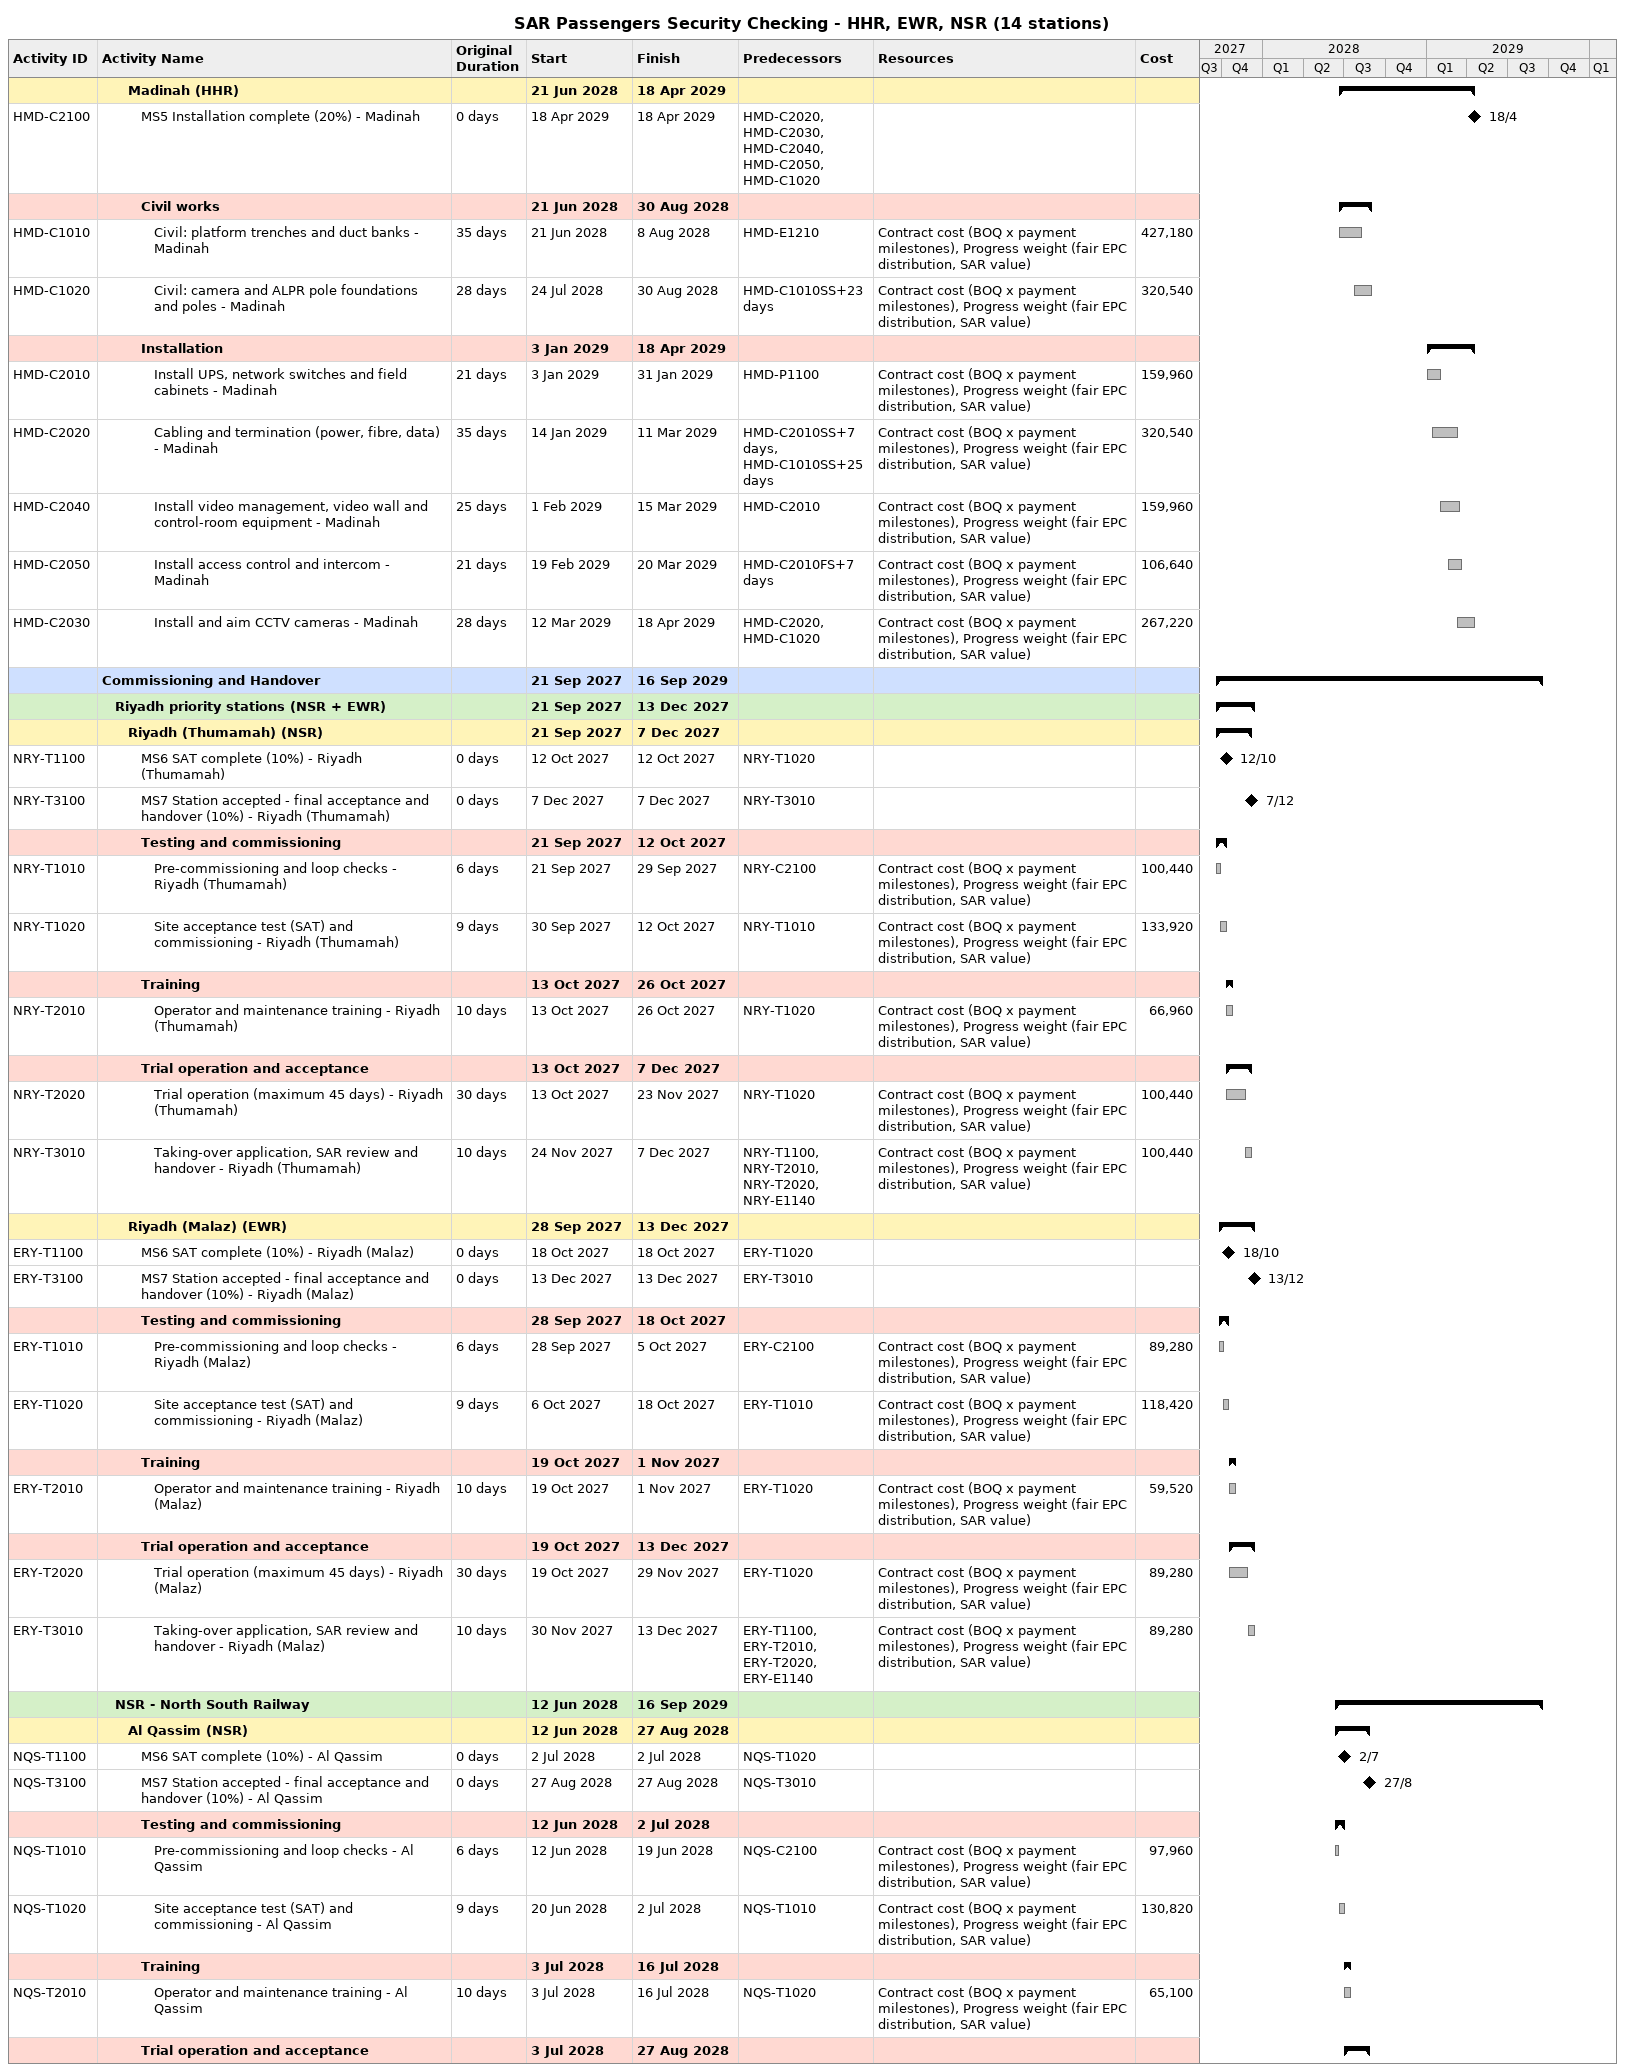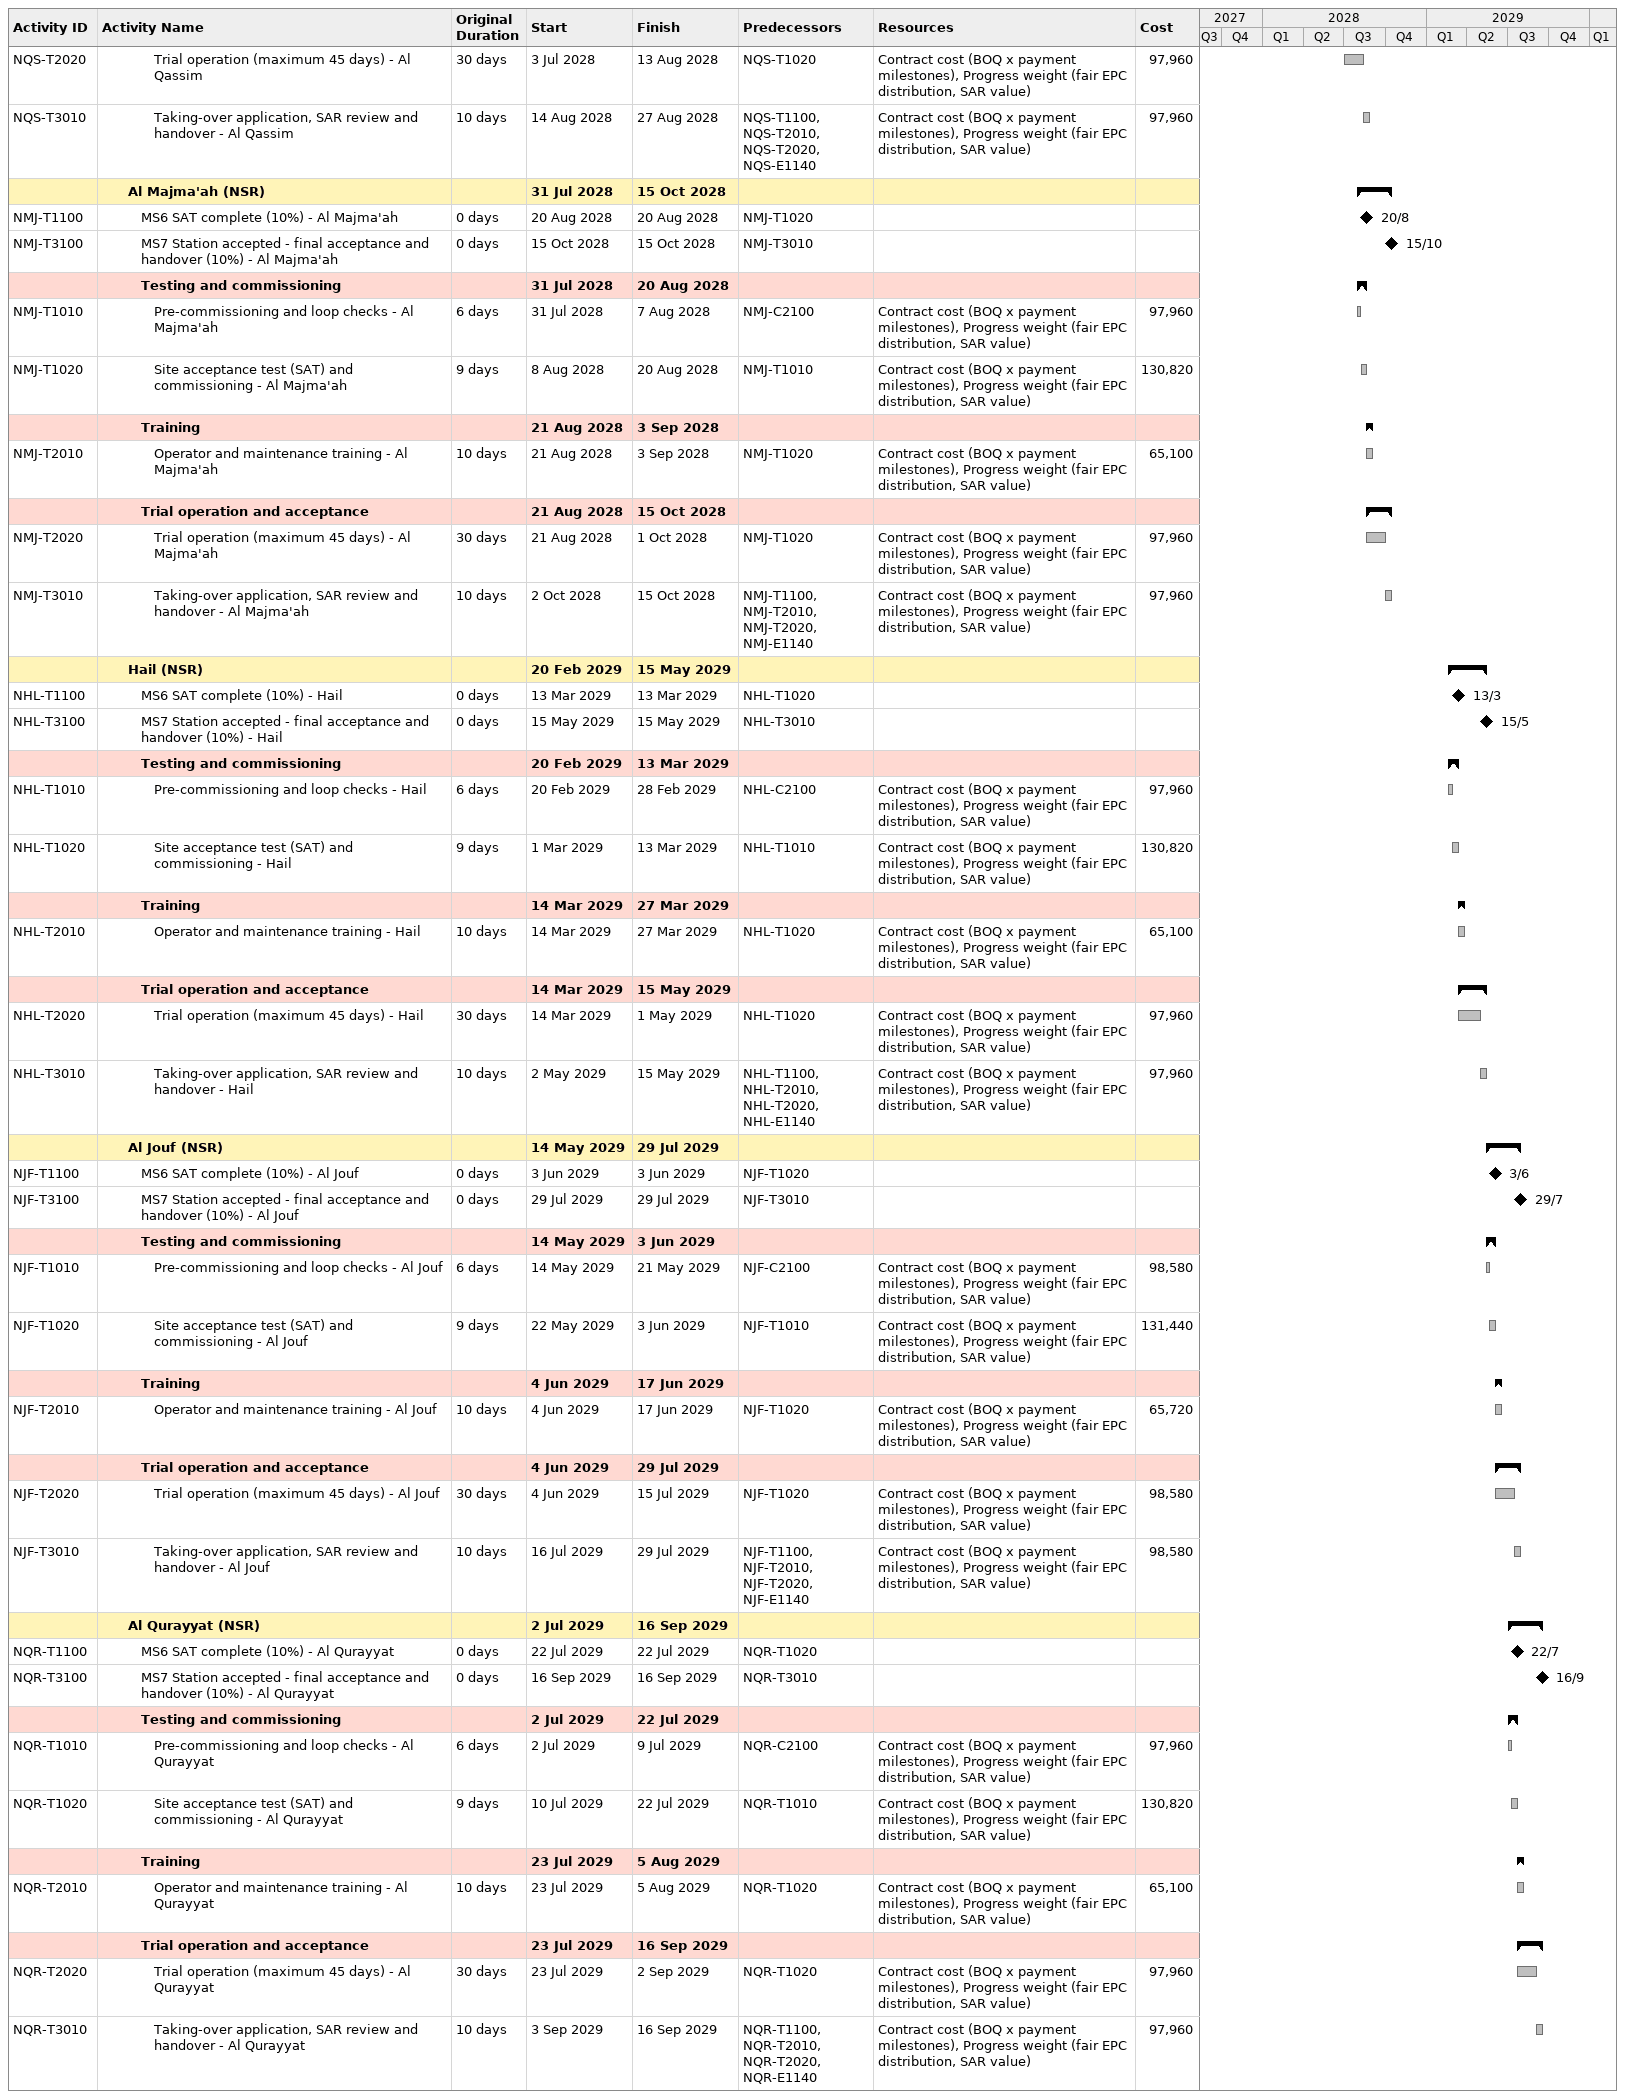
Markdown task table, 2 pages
SAR Passengers Security Checking - HHR, EWR, NSR (14 stations)

| ID | Level | Task | Original duration | Start | Finish | Predecessors | Resources | Cost |
|---|---|---|---|---|---|---|---|---|
|  | 3 | **Madinah (HHR)** |  | 2028-06-21 | 2029-04-18 |  |  |  |
| HMD-C2100 | 4 | MS5 Installation complete (20%) - Madinah | 0d | 2029-04-18 | 2029-04-18 | HMD-C2020, HMD-C2030, HMD-C2040, HMD-C2050, HMD-C1020 |  |  |
|  | 4 | **Civil works** |  | 2028-06-21 | 2028-08-30 |  |  |  |
| HMD-C1010 | 5 | Civil: platform trenches and duct banks - Madinah | 35d | 2028-06-21 | 2028-08-08 | HMD-E1210 | Contract cost (BOQ x payment milestones), Progress weight (fair EPC distribution, SAR value) | 427180 |
| HMD-C1020 | 5 | Civil: camera and ALPR pole foundations and poles - Madinah | 28d | 2028-07-24 | 2028-08-30 | HMD-C1010SS+23d | Contract cost (BOQ x payment milestones), Progress weight (fair EPC distribution, SAR value) | 320540 |
|  | 4 | **Installation** |  | 2029-01-03 | 2029-04-18 |  |  |  |
| HMD-C2010 | 5 | Install UPS, network switches and field cabinets - Madinah | 21d | 2029-01-03 | 2029-01-31 | HMD-P1100 | Contract cost (BOQ x payment milestones), Progress weight (fair EPC distribution, SAR value) | 159960 |
| HMD-C2020 | 5 | Cabling and termination (power, fibre, data) - Madinah | 35d | 2029-01-14 | 2029-03-11 | HMD-C2010SS+7d, HMD-C1010SS+25d | Contract cost (BOQ x payment milestones), Progress weight (fair EPC distribution, SAR value) | 320540 |
| HMD-C2040 | 5 | Install video management, video wall and control-room equipment - Madinah | 25d | 2029-02-01 | 2029-03-15 | HMD-C2010 | Contract cost (BOQ x payment milestones), Progress weight (fair EPC distribution, SAR value) | 159960 |
| HMD-C2050 | 5 | Install access control and intercom - Madinah | 21d | 2029-02-19 | 2029-03-20 | HMD-C2010FS+7d | Contract cost (BOQ x payment milestones), Progress weight (fair EPC distribution, SAR value) | 106640 |
| HMD-C2030 | 5 | Install and aim CCTV cameras - Madinah | 28d | 2029-03-12 | 2029-04-18 | HMD-C2020, HMD-C1020 | Contract cost (BOQ x payment milestones), Progress weight (fair EPC distribution, SAR value) | 267220 |
|  | 1 | **Commissioning and Handover** |  | 2027-09-21 | 2029-09-16 |  |  |  |
|  | 2 | **Riyadh priority stations (NSR + EWR)** |  | 2027-09-21 | 2027-12-13 |  |  |  |
|  | 3 | **Riyadh (Thumamah) (NSR)** |  | 2027-09-21 | 2027-12-07 |  |  |  |
| NRY-T1100 | 4 | MS6 SAT complete (10%) - Riyadh (Thumamah) | 0d | 2027-10-12 | 2027-10-12 | NRY-T1020 |  |  |
| NRY-T3100 | 4 | MS7 Station accepted - final acceptance and handover (10%) - Riyadh (Thumamah) | 0d | 2027-12-07 | 2027-12-07 | NRY-T3010 |  |  |
|  | 4 | **Testing and commissioning** |  | 2027-09-21 | 2027-10-12 |  |  |  |
| NRY-T1010 | 5 | Pre-commissioning and loop checks - Riyadh (Thumamah) | 6d | 2027-09-21 | 2027-09-29 | NRY-C2100 | Contract cost (BOQ x payment milestones), Progress weight (fair EPC distribution, SAR value) | 100440 |
| NRY-T1020 | 5 | Site acceptance test (SAT) and commissioning - Riyadh (Thumamah) | 9d | 2027-09-30 | 2027-10-12 | NRY-T1010 | Contract cost (BOQ x payment milestones), Progress weight (fair EPC distribution, SAR value) | 133920 |
|  | 4 | **Training** |  | 2027-10-13 | 2027-10-26 |  |  |  |
| NRY-T2010 | 5 | Operator and maintenance training - Riyadh (Thumamah) | 10d | 2027-10-13 | 2027-10-26 | NRY-T1020 | Contract cost (BOQ x payment milestones), Progress weight (fair EPC distribution, SAR value) | 66960 |
|  | 4 | **Trial operation and acceptance** |  | 2027-10-13 | 2027-12-07 |  |  |  |
| NRY-T2020 | 5 | Trial operation (maximum 45 days) - Riyadh (Thumamah) | 30d | 2027-10-13 | 2027-11-23 | NRY-T1020 | Contract cost (BOQ x payment milestones), Progress weight (fair EPC distribution, SAR value) | 100440 |
| NRY-T3010 | 5 | Taking-over application, SAR review and handover - Riyadh (Thumamah) | 10d | 2027-11-24 | 2027-12-07 | NRY-T1100, NRY-T2010, NRY-T2020, NRY-E1140 | Contract cost (BOQ x payment milestones), Progress weight (fair EPC distribution, SAR value) | 100440 |
|  | 3 | **Riyadh (Malaz) (EWR)** |  | 2027-09-28 | 2027-12-13 |  |  |  |
| ERY-T1100 | 4 | MS6 SAT complete (10%) - Riyadh (Malaz) | 0d | 2027-10-18 | 2027-10-18 | ERY-T1020 |  |  |
| ERY-T3100 | 4 | MS7 Station accepted - final acceptance and handover (10%) - Riyadh (Malaz) | 0d | 2027-12-13 | 2027-12-13 | ERY-T3010 |  |  |
|  | 4 | **Testing and commissioning** |  | 2027-09-28 | 2027-10-18 |  |  |  |
| ERY-T1010 | 5 | Pre-commissioning and loop checks - Riyadh (Malaz) | 6d | 2027-09-28 | 2027-10-05 | ERY-C2100 | Contract cost (BOQ x payment milestones), Progress weight (fair EPC distribution, SAR value) | 89280 |
| ERY-T1020 | 5 | Site acceptance test (SAT) and commissioning - Riyadh (Malaz) | 9d | 2027-10-06 | 2027-10-18 | ERY-T1010 | Contract cost (BOQ x payment milestones), Progress weight (fair EPC distribution, SAR value) | 118420 |
|  | 4 | **Training** |  | 2027-10-19 | 2027-11-01 |  |  |  |
| ERY-T2010 | 5 | Operator and maintenance training - Riyadh (Malaz) | 10d | 2027-10-19 | 2027-11-01 | ERY-T1020 | Contract cost (BOQ x payment milestones), Progress weight (fair EPC distribution, SAR value) | 59520 |
|  | 4 | **Trial operation and acceptance** |  | 2027-10-19 | 2027-12-13 |  |  |  |
| ERY-T2020 | 5 | Trial operation (maximum 45 days) - Riyadh (Malaz) | 30d | 2027-10-19 | 2027-11-29 | ERY-T1020 | Contract cost (BOQ x payment milestones), Progress weight (fair EPC distribution, SAR value) | 89280 |
| ERY-T3010 | 5 | Taking-over application, SAR review and handover - Riyadh (Malaz) | 10d | 2027-11-30 | 2027-12-13 | ERY-T1100, ERY-T2010, ERY-T2020, ERY-E1140 | Contract cost (BOQ x payment milestones), Progress weight (fair EPC distribution, SAR value) | 89280 |
|  | 2 | **NSR - North South Railway** |  | 2028-06-12 | 2029-09-16 |  |  |  |
|  | 3 | **Al Qassim (NSR)** |  | 2028-06-12 | 2028-08-27 |  |  |  |
| NQS-T1100 | 4 | MS6 SAT complete (10%) - Al Qassim | 0d | 2028-07-02 | 2028-07-02 | NQS-T1020 |  |  |
| NQS-T3100 | 4 | MS7 Station accepted - final acceptance and handover (10%) - Al Qassim | 0d | 2028-08-27 | 2028-08-27 | NQS-T3010 |  |  |
|  | 4 | **Testing and commissioning** |  | 2028-06-12 | 2028-07-02 |  |  |  |
| NQS-T1010 | 5 | Pre-commissioning and loop checks - Al Qassim | 6d | 2028-06-12 | 2028-06-19 | NQS-C2100 | Contract cost (BOQ x payment milestones), Progress weight (fair EPC distribution, SAR value) | 97960 |
| NQS-T1020 | 5 | Site acceptance test (SAT) and commissioning - Al Qassim | 9d | 2028-06-20 | 2028-07-02 | NQS-T1010 | Contract cost (BOQ x payment milestones), Progress weight (fair EPC distribution, SAR value) | 130820 |
|  | 4 | **Training** |  | 2028-07-03 | 2028-07-16 |  |  |  |
| NQS-T2010 | 5 | Operator and maintenance training - Al Qassim | 10d | 2028-07-03 | 2028-07-16 | NQS-T1020 | Contract cost (BOQ x payment milestones), Progress weight (fair EPC distribution, SAR value) | 65100 |
|  | 4 | **Trial operation and acceptance** |  | 2028-07-03 | 2028-08-27 |  |  |  |
| NQS-T2020 | 5 | Trial operation (maximum 45 days) - Al Qassim | 30d | 2028-07-03 | 2028-08-13 | NQS-T1020 | Contract cost (BOQ x payment milestones), Progress weight (fair EPC distribution, SAR value) | 97960 |
| NQS-T3010 | 5 | Taking-over application, SAR review and handover - Al Qassim | 10d | 2028-08-14 | 2028-08-27 | NQS-T1100, NQS-T2010, NQS-T2020, NQS-E1140 | Contract cost (BOQ x payment milestones), Progress weight (fair EPC distribution, SAR value) | 97960 |
|  | 3 | **Al Majma'ah (NSR)** |  | 2028-07-31 | 2028-10-15 |  |  |  |
| NMJ-T1100 | 4 | MS6 SAT complete (10%) - Al Majma'ah | 0d | 2028-08-20 | 2028-08-20 | NMJ-T1020 |  |  |
| NMJ-T3100 | 4 | MS7 Station accepted - final acceptance and handover (10%) - Al Majma'ah | 0d | 2028-10-15 | 2028-10-15 | NMJ-T3010 |  |  |
|  | 4 | **Testing and commissioning** |  | 2028-07-31 | 2028-08-20 |  |  |  |
| NMJ-T1010 | 5 | Pre-commissioning and loop checks - Al Majma'ah | 6d | 2028-07-31 | 2028-08-07 | NMJ-C2100 | Contract cost (BOQ x payment milestones), Progress weight (fair EPC distribution, SAR value) | 97960 |
| NMJ-T1020 | 5 | Site acceptance test (SAT) and commissioning - Al Majma'ah | 9d | 2028-08-08 | 2028-08-20 | NMJ-T1010 | Contract cost (BOQ x payment milestones), Progress weight (fair EPC distribution, SAR value) | 130820 |
|  | 4 | **Training** |  | 2028-08-21 | 2028-09-03 |  |  |  |
| NMJ-T2010 | 5 | Operator and maintenance training - Al Majma'ah | 10d | 2028-08-21 | 2028-09-03 | NMJ-T1020 | Contract cost (BOQ x payment milestones), Progress weight (fair EPC distribution, SAR value) | 65100 |
|  | 4 | **Trial operation and acceptance** |  | 2028-08-21 | 2028-10-15 |  |  |  |
| NMJ-T2020 | 5 | Trial operation (maximum 45 days) - Al Majma'ah | 30d | 2028-08-21 | 2028-10-01 | NMJ-T1020 | Contract cost (BOQ x payment milestones), Progress weight (fair EPC distribution, SAR value) | 97960 |
| NMJ-T3010 | 5 | Taking-over application, SAR review and handover - Al Majma'ah | 10d | 2028-10-02 | 2028-10-15 | NMJ-T1100, NMJ-T2010, NMJ-T2020, NMJ-E1140 | Contract cost (BOQ x payment milestones), Progress weight (fair EPC distribution, SAR value) | 97960 |
|  | 3 | **Hail (NSR)** |  | 2029-02-20 | 2029-05-15 |  |  |  |
| NHL-T1100 | 4 | MS6 SAT complete (10%) - Hail | 0d | 2029-03-13 | 2029-03-13 | NHL-T1020 |  |  |
| NHL-T3100 | 4 | MS7 Station accepted - final acceptance and handover (10%) - Hail | 0d | 2029-05-15 | 2029-05-15 | NHL-T3010 |  |  |
|  | 4 | **Testing and commissioning** |  | 2029-02-20 | 2029-03-13 |  |  |  |
| NHL-T1010 | 5 | Pre-commissioning and loop checks - Hail | 6d | 2029-02-20 | 2029-02-28 | NHL-C2100 | Contract cost (BOQ x payment milestones), Progress weight (fair EPC distribution, SAR value) | 97960 |
| NHL-T1020 | 5 | Site acceptance test (SAT) and commissioning - Hail | 9d | 2029-03-01 | 2029-03-13 | NHL-T1010 | Contract cost (BOQ x payment milestones), Progress weight (fair EPC distribution, SAR value) | 130820 |
|  | 4 | **Training** |  | 2029-03-14 | 2029-03-27 |  |  |  |
| NHL-T2010 | 5 | Operator and maintenance training - Hail | 10d | 2029-03-14 | 2029-03-27 | NHL-T1020 | Contract cost (BOQ x payment milestones), Progress weight (fair EPC distribution, SAR value) | 65100 |
|  | 4 | **Trial operation and acceptance** |  | 2029-03-14 | 2029-05-15 |  |  |  |
| NHL-T2020 | 5 | Trial operation (maximum 45 days) - Hail | 30d | 2029-03-14 | 2029-05-01 | NHL-T1020 | Contract cost (BOQ x payment milestones), Progress weight (fair EPC distribution, SAR value) | 97960 |
| NHL-T3010 | 5 | Taking-over application, SAR review and handover - Hail | 10d | 2029-05-02 | 2029-05-15 | NHL-T1100, NHL-T2010, NHL-T2020, NHL-E1140 | Contract cost (BOQ x payment milestones), Progress weight (fair EPC distribution, SAR value) | 97960 |
|  | 3 | **Al Jouf (NSR)** |  | 2029-05-14 | 2029-07-29 |  |  |  |
| NJF-T1100 | 4 | MS6 SAT complete (10%) - Al Jouf | 0d | 2029-06-03 | 2029-06-03 | NJF-T1020 |  |  |
| NJF-T3100 | 4 | MS7 Station accepted - final acceptance and handover (10%) - Al Jouf | 0d | 2029-07-29 | 2029-07-29 | NJF-T3010 |  |  |
|  | 4 | **Testing and commissioning** |  | 2029-05-14 | 2029-06-03 |  |  |  |
| NJF-T1010 | 5 | Pre-commissioning and loop checks - Al Jouf | 6d | 2029-05-14 | 2029-05-21 | NJF-C2100 | Contract cost (BOQ x payment milestones), Progress weight (fair EPC distribution, SAR value) | 98580 |
| NJF-T1020 | 5 | Site acceptance test (SAT) and commissioning - Al Jouf | 9d | 2029-05-22 | 2029-06-03 | NJF-T1010 | Contract cost (BOQ x payment milestones), Progress weight (fair EPC distribution, SAR value) | 131440 |
|  | 4 | **Training** |  | 2029-06-04 | 2029-06-17 |  |  |  |
| NJF-T2010 | 5 | Operator and maintenance training - Al Jouf | 10d | 2029-06-04 | 2029-06-17 | NJF-T1020 | Contract cost (BOQ x payment milestones), Progress weight (fair EPC distribution, SAR value) | 65720 |
|  | 4 | **Trial operation and acceptance** |  | 2029-06-04 | 2029-07-29 |  |  |  |
| NJF-T2020 | 5 | Trial operation (maximum 45 days) - Al Jouf | 30d | 2029-06-04 | 2029-07-15 | NJF-T1020 | Contract cost (BOQ x payment milestones), Progress weight (fair EPC distribution, SAR value) | 98580 |
| NJF-T3010 | 5 | Taking-over application, SAR review and handover - Al Jouf | 10d | 2029-07-16 | 2029-07-29 | NJF-T1100, NJF-T2010, NJF-T2020, NJF-E1140 | Contract cost (BOQ x payment milestones), Progress weight (fair EPC distribution, SAR value) | 98580 |
|  | 3 | **Al Qurayyat (NSR)** |  | 2029-07-02 | 2029-09-16 |  |  |  |
| NQR-T1100 | 4 | MS6 SAT complete (10%) - Al Qurayyat | 0d | 2029-07-22 | 2029-07-22 | NQR-T1020 |  |  |
| NQR-T3100 | 4 | MS7 Station accepted - final acceptance and handover (10%) - Al Qurayyat | 0d | 2029-09-16 | 2029-09-16 | NQR-T3010 |  |  |
|  | 4 | **Testing and commissioning** |  | 2029-07-02 | 2029-07-22 |  |  |  |
| NQR-T1010 | 5 | Pre-commissioning and loop checks - Al Qurayyat | 6d | 2029-07-02 | 2029-07-09 | NQR-C2100 | Contract cost (BOQ x payment milestones), Progress weight (fair EPC distribution, SAR value) | 97960 |
| NQR-T1020 | 5 | Site acceptance test (SAT) and commissioning - Al Qurayyat | 9d | 2029-07-10 | 2029-07-22 | NQR-T1010 | Contract cost (BOQ x payment milestones), Progress weight (fair EPC distribution, SAR value) | 130820 |
|  | 4 | **Training** |  | 2029-07-23 | 2029-08-05 |  |  |  |
| NQR-T2010 | 5 | Operator and maintenance training - Al Qurayyat | 10d | 2029-07-23 | 2029-08-05 | NQR-T1020 | Contract cost (BOQ x payment milestones), Progress weight (fair EPC distribution, SAR value) | 65100 |
|  | 4 | **Trial operation and acceptance** |  | 2029-07-23 | 2029-09-16 |  |  |  |
| NQR-T2020 | 5 | Trial operation (maximum 45 days) - Al Qurayyat | 30d | 2029-07-23 | 2029-09-02 | NQR-T1020 | Contract cost (BOQ x payment milestones), Progress weight (fair EPC distribution, SAR value) | 97960 |
| NQR-T3010 | 5 | Taking-over application, SAR review and handover - Al Qurayyat | 10d | 2029-09-03 | 2029-09-16 | NQR-T1100, NQR-T2010, NQR-T2020, NQR-E1140 | Contract cost (BOQ x payment milestones), Progress weight (fair EPC distribution, SAR value) | 97960 |
